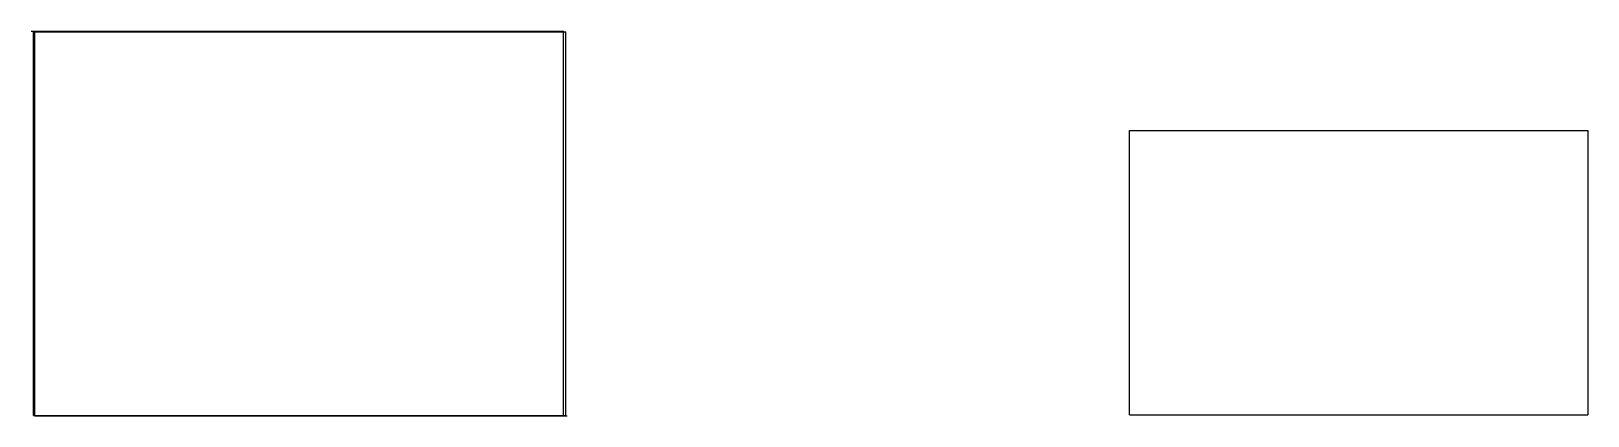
# Model space of a CAD drawing. Header units: millimetres. Extents: x -1 to 318, y 0 to 79.
import ezdxf

# ---------------------------------------------------------------- set-up
doc = ezdxf.new("R2010")
doc.units = ezdxf.units.MM
doc.header["$MEASUREMENT"] = 0
doc.layers.get('0').update_dxf_attribs({"true_color": 0xc2ced6})

msp = doc.modelspace()

# ---------------------------------------------------------------- linework, layer by layer
for p, q in [((-1.02, 79.02, 20.32), (108.2, 79.02, 20.32)), ((-0.51, 78.88), (108.71, 78.88)), ((-0.51, 78.88), (-0.51, 78.88, 20.32)), ((-0.51, 0.14, 20.32), (-0.51, 78.88, 20.32)), ((-0.25, 0.07), (-0.25, 78.81)), ((108.2, 0.28, 20.32), (108.2, 79.02, 20.32)), ((108.46, 78.95), (108.46, 78.95, 20.32)), ((108.71, 0.14), (108.71, 78.88)), ((224.34, 0.25), (224.34, 58.65)), ((224.34, 58.65), (318.34, 58.65)), ((318.34, 58.65), (318.34, 0.25)), ((-0.51, 0.14, 20.32), (108.71, 0.14, 20.32)), ((-0.25, 0.07), (108.97, 0.07)), ((-0.25, 0.07), (-0.25, 0.07, 20.32)), ((108.46, 0.21), (108.46, 0.21, 20.32)), ((224.34, 0.25), (318.34, 0.25)), ((224.34, 0.25), (224.34, 0.25, 20))]:
    msp.add_line(p, q)

doc.saveas('drawing.dxf')
